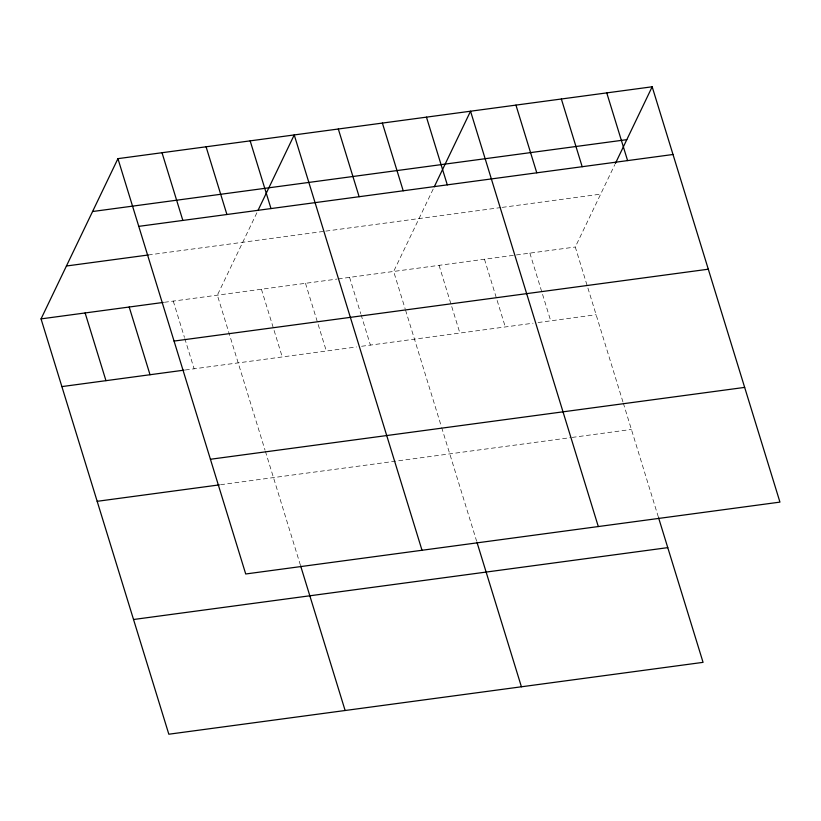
<?xml version="1.0" encoding="UTF-8"?>
<svg xmlns="http://www.w3.org/2000/svg" width="821" height="821" viewBox="0 0 821 821"><rect width="100%" height="100%" fill="white"/><g stroke="black" fill="none" stroke-linecap="round" stroke-linejoin="round"><path stroke-width="0.62" stroke-dasharray="4.11 3.08" d="M256.881 212.783L217.349 295.17L265.019 450.113M433.18 189.066L393.649 271.453L405.184 308.932M622.954 401.962L575.285 247.018L614.826 164.631M148.273 254.992L324.572 231.276M325.834 231.112L501.015 207.539M502.278 207.374L600.664 194.136M164.457 302.282L336.979 279.078M338.242 278.904L575.285 247.018M185.289 369.994L356.55 346.955M361.589 346.277L533.055 323.217M538.094 322.53L596.118 314.73M220.582 484.708L570.862 437.593M572.124 437.419L631.411 429.445M623.324 403.152L658.586 517.794M529.873 253.125L550.706 320.837M484.472 259.231L505.295 326.943M439.061 265.347L459.893 333.059M405.553 310.143L441.318 426.397M441.677 427.587L476.58 541.029M349.572 277.375L360.737 313.653M361.107 314.864L370.404 345.097M305.494 283.307L326.327 351.019M261.427 289.238L282.25 356.95M265.388 451.304L300.65 565.946M173.272 301.091L184.438 337.369M184.807 338.58L194.105 368.803"/><path stroke-width="1.23" d="M658.586 517.794L703.063 662.352L168.828 734.22L41.05 318.887L117.937 158.648L652.172 86.78L779.95 502.113L245.715 573.982L117.937 158.648M257.968 210.504L294.236 134.931L422.015 550.265M434.268 186.788L470.536 111.215L598.304 526.548M615.37 163.492L652.172 86.78M92.568 211.52L626.803 139.662M138.77 226.36L673.004 154.492M66.419 266.004L148.273 254.992M41.05 318.887L163.205 302.446M174.062 341.074L708.297 269.206M61.883 386.599L184.027 370.158M210.422 459.267L744.657 387.399M97.176 501.313L219.32 484.883M133.536 619.506L667.771 547.638M606.76 92.886L627.593 160.598M561.359 99.002L582.181 166.714M515.947 105.109L536.78 172.821M426.458 117.146L447.291 184.858M382.381 123.068L403.214 190.78M476.95 542.229L521.417 686.787M338.314 129L359.136 196.712M250.159 140.863L270.992 208.575M206.081 146.785L226.914 214.497M300.65 565.946L345.128 710.504M162.014 152.716L182.847 220.428M129.195 307.023L150.027 374.735M85.127 312.955L105.96 380.667"/></g></svg>
